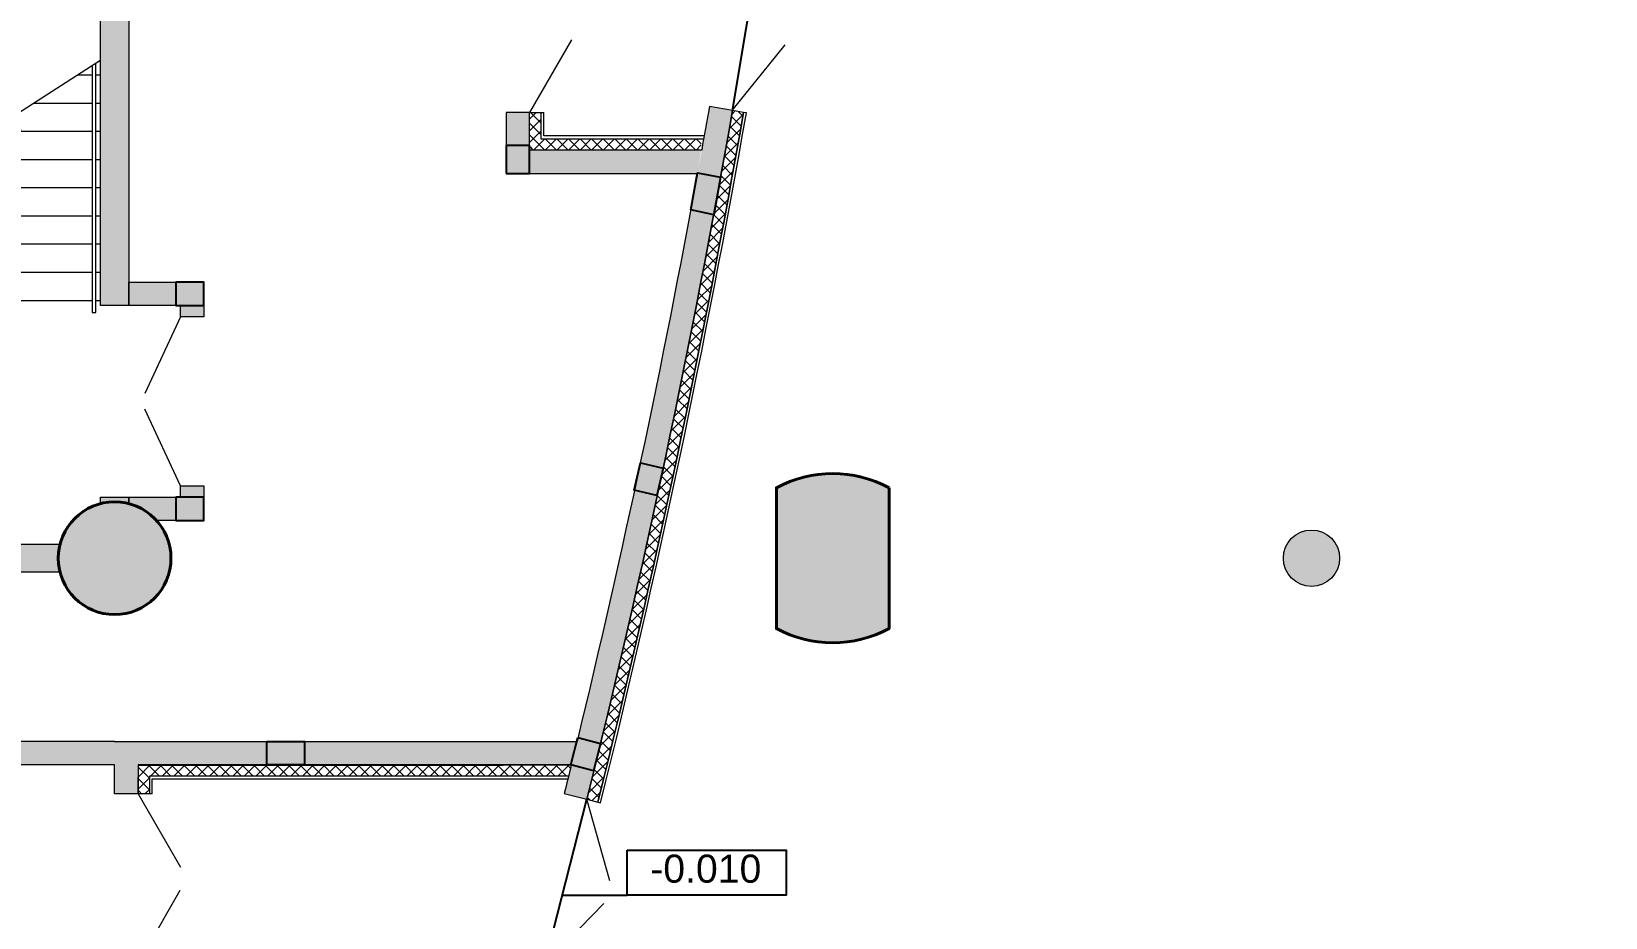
# Model space of a CAD drawing. Header units: millimetres. Extents: x 72919 to 485785, y -53256 to 338519.
# Drawn here: x 394915 to 411683, y 104415 to 113847 of the extents above; entities that cross this region are included whole.
import ezdxf
from ezdxf.enums import TextEntityAlignment as Align

# ---------------------------------------------------------------- set-up
doc = ezdxf.new("R2010")
doc.units = ezdxf.units.MM
for name, color, linetype, lineweight in [('door', 177, 'Continuous', 9), ('stairs', 4, 'Continuous', 5), ('wall', 5, 'Continuous', 40)]:
    doc.layers.add(name, color=color, linetype=linetype, lineweight=lineweight)
doc.styles.add('STW_ARIAL', font='arial.ttf')

# ---------------------------------------------------------------- blocks, each defined once
blk = doc.blocks.new('цуа323')
at = {"color": 0, "lineweight": 18}
for p, q in [((74877, 1494945), (75037, 1494945)), ((75077, 1494945), (75127, 1494945)), ((74409, 1494645), (75037, 1494645)), ((75077, 1494645), (75127, 1494645)), ((74152, 1492545), (74152, 1494482)), ((73942, 1494345), (75037, 1494345)), ((75077, 1494345), (75127, 1494345)), ((73474, 1494045), (75037, 1494045)), ((75077, 1494045), (75127, 1494045)), ((73176, 1493745), (73226, 1493745)), ((73266, 1493745), (75037, 1493745)), ((75077, 1493745), (75127, 1493745)), ((73176, 1493445), (73226, 1493445)), ((73266, 1493445), (75037, 1493445)), ((75077, 1493445), (75127, 1493445)), ((73176, 1493145), (73226, 1493145)), ((73266, 1493145), (75037, 1493145)), ((75077, 1493145), (75127, 1493145)), ((73176, 1492845), (73226, 1492845)), ((73266, 1492845), (75037, 1492845)), ((75077, 1492845), (75127, 1492845)), ((73176, 1492545), (73226, 1492545)), ((73266, 1492545), (75037, 1492545)), ((75077, 1492545), (75127, 1492545))]:
    blk.add_line(p, q, dxfattribs=at)
at = {"color": 0}
for q in [(74024, 1494355), (74279, 1494355)]:
    blk.add_line((74152, 1494482), q, dxfattribs=at)
at = {"color": 0, "lineweight": 18, "ltscale": 3000}
blk.add_lwpolyline([(73139, 1493829), (75127, 1495105)], dxfattribs=at)
at = {"color": 0, "ltscale": 100000}
for points in [[(75037, 1495047), (75037, 1492415), (75077, 1492415), (75077, 1495073)], [(73226, 1493886), (73226, 1492415), (73266, 1492415), (73266, 1493911)], [(73176, 1492545), (73176, 1493854)], [(73266, 1492415), (73226, 1492415)]]:
    blk.add_lwpolyline(points, dxfattribs=at)
at = {"color": 0, "lineweight": 18}
blk.add_circle((74152, 1492545), 75.5, dxfattribs=at)
blk = doc.blocks.new('Колонна ∅1200')
at = {"lineweight": 9, "ltscale": 400, "true_color": 0x000000}
h = blk.add_hatch(color=18, dxfattribs=at)
h.dxf.hatch_style = 1
edge = h.paths.add_edge_path()
edge.add_arc((0, 0), 600, 0, 360)
at = {"color": 18, "ltscale": 400, "true_color": 0x000000}
blk.add_circle((0, 0), 600, dxfattribs=at)
blk = doc.blocks.new('Пилон 1')
at = {"layer": 'wall', "lineweight": 9, "ltscale": 400, "true_color": 0x000000}
h = blk.add_hatch(color=18, dxfattribs=at)
h.dxf.hatch_style = 1
edge = h.paths.add_edge_path()
edge.add_line((600, -750), (600, 750))
edge.add_arc((0, -375), 1275, 61.9275, 118.0725)
edge.add_line((-600, 750), (-600, -750))
edge.add_arc((0, 375), 1275, 241.9275, 298.0725)
at = {"layer": 'wall', "color": 0, "ltscale": 400}
blk.add_lwpolyline([(600, -750), (600, 750, 0.25), (-600, 750), (-600, -750, 0.25), (600, -750)], format="xyb", dxfattribs=at)

msp = doc.modelspace()

# ---------------------------------------------------------------- hatches: boundary and pattern name
at = {"ltscale": 500, "true_color": 0x000000}
h = msp.add_hatch(color=18, dxfattribs=at)
h.dxf.hatch_style = 1
h.paths.add_polyline_path([(399971.03776, 112335.01413), (400220.53776, 112335.01413), (400220.53776, 112635.01413), (399971.03776, 112635.01413)])
h = msp.add_hatch(color=18, dxfattribs=at)
h.dxf.hatch_style = 1
h.paths.add_polyline_path([(402256.01766, 112297.06007), (402182.00003, 111896.1366), (401937.56339, 111949.08467), (402010.17077, 112342.43968)])
h = msp.add_hatch(color=18, dxfattribs=at)
h.dxf.hatch_style = 1
h.paths.add_polyline_path([(396451.28469, 111179.99994), (396451.28469, 110930.49994), (396751.28469, 110930.49994), (396751.28469, 111179.99994)])
h = msp.add_hatch(color=18, dxfattribs=at)
h.dxf.hatch_style = 1
h.paths.add_polyline_path([(401401.2435, 109255.22492), (401644.48602, 109198.73276), (401576.61845, 108906.51025), (401333.37592, 108963.00241)])
h = msp.add_hatch(color=18, dxfattribs=at)
h.dxf.hatch_style = 1
h.paths.add_polyline_path([(396451.28469, 108889.49994), (396451.28469, 108639.99994), (396751.28469, 108639.99994), (396751.28469, 108889.49994)])
h = msp.add_hatch(color=18, dxfattribs=at)
h.dxf.hatch_style = 1
edge = h.paths.add_edge_path()
edge.add_arc((408550.43379, 108239.99944), 300, 9, 369)
h = msp.add_hatch(color=18, dxfattribs=at)
h.dxf.hatch_style = 1
h.paths.add_polyline_path([(400733.66468, 106330.39193), (400975.53116, 106268.27191), (400900.90247, 105977.70254), (400659.036, 106039.82256)])
h = msp.add_hatch(color=18, dxfattribs=at)
h.dxf.hatch_style = 1
h.paths.add_polyline_path([(397423.41564, 106289.99946), (397823.41564, 106289.99946), (397823.41564, 106039.99946), (397423.36721, 106039.99946)])
at = {"layer": 'wall', "lineweight": 18, "ltscale": 0.007407, "true_color": 0x000000}
h = msp.add_hatch(color=18, dxfattribs=at)
h.dxf.hatch_style = 1
edge = h.paths.add_edge_path()
edge.add_line((395951.32476, 110929.99994), (395651.32476, 110929.99994))
edge.add_line((395651.32476, 110929.99994), (395651.3244, 115255.19182))
edge.add_arc((395801.32446, 115514.99941), 300, 209.999987978, 239.999987706, ccw=False)
edge.add_line((395541.5168, 115364.99946), (391601.32285, 115365.00029))
edge.add_line((391601.32285, 115365.00029), (391601.32285, 111689.99994))
edge.add_line((391601.32285, 111689.99994), (391301.32285, 111689.99994))
edge.add_line((391301.32285, 111689.99994), (391301.32285, 115665.00035))
edge.add_line((391301.32285, 115665.00035), (395541.51687, 115665.00035))
edge.add_arc((395801.32417, 115514.99944), 300.00018, -59.999968984, 149.99981962, ccw=False)
edge.add_line((395951.3244, 115255.19175), (395951.32476, 110929.99994))
edge = h.paths.add_edge_path()
edge.add_arc((395801.32285, 108240.00059), 600, 104.477499685, 165.522552073, ccw=False)
edge.add_line((395651.32298, 108820.94813), (395651.32299, 108889.99994))
edge.add_line((395651.32299, 108889.99994), (395951.323, 108889.99994))
edge.add_line((395951.323, 108889.99994), (395951.32298, 108820.94806))
edge.add_arc((395801.32285, 108240.00059), 600, -165.522423555, 75.522475044, ccw=False)
edge.add_line((395220.37552, 108089.99994), (391601.32285, 108089.99994))
edge.add_line((391601.32285, 108089.99994), (391601.32285, 108389.99994))
edge.add_line((391601.32285, 108389.99994), (395220.37518, 108389.99994))
h = msp.add_hatch(color=18, dxfattribs=at)
h.dxf.hatch_style = 1
edge = h.paths.add_edge_path()
edge.add_line((402136.27857, 113047.10209), (402377.70477, 113006.81166))
edge.add_arc((299486.04956, 130858.52602), 104428.81028, 346.044233235, 350.1571589523, ccw=False)
edge.add_line((400832.35158, 105673.14369), (400590.19097, 105735.29341))
edge.add_arc((295410.43379, 131794.99944), 108360, 346.0844234505, 350.0368402927)
h = msp.add_hatch(color=18, dxfattribs=at)
h.dxf.hatch_style = 1
h.paths.add_polyline_path([(400221.03776, 112582.01413), (400221.03776, 112985.20356), (399971.03776, 112985.20356), (399971.03776, 112582.01413)])
h = msp.add_hatch(color=18, dxfattribs=at)
h.dxf.hatch_style = 1
h.paths.add_polyline_path([(402048.264, 112585.01413), (399971.03776, 112588.82451), (399971.03776, 112333.20771), (402010.17077, 112336.82056)])
h = msp.add_hatch(color=18, dxfattribs=at)
h.dxf.hatch_style = 1
h.paths.add_polyline_path([(396751.28469, 111179.99994), (396751.28469, 110809.99994), (396501.28469, 110809.99994), (396501.28469, 110929.99994), (395951.32476, 110929.99994), (395951.32482, 111179.99994)])
edge = h.paths.add_edge_path()
edge.add_line((396751.28469, 108639.99994), (396247.64694, 108639.99994))
edge.add_arc((395798.73199, 108237.95543), 602.63125, 41.847361714, 75.332579228)
edge.add_line((395951.32298, 108820.94806), (395951.32438, 108889.99994))
edge.add_line((395951.32438, 108889.99994), (396501.28469, 108889.99994))
edge.add_line((396501.28469, 108889.99994), (396501.28469, 109009.99994))
edge.add_line((396501.28469, 109009.99994), (396751.28469, 109009.99994))
edge.add_line((396751.28469, 109009.99994), (396751.28469, 108639.99994))
h = msp.add_hatch(color=18, dxfattribs=at)
h.dxf.hatch_style = 1
h.paths.add_polyline_path([(400726.07638, 106289.99944), (393425.7801, 106289.99944), (393425.15926, 106039.99846), (395800.43379, 106039.99944), (395800.43379, 105730.00662), (396050.43379, 105730.00662), (396050.43379, 106039.99944), (400665.21788, 106039.99944)])

# ---------------------------------------------------------------- linework, layer by layer
at = {"color": 18, "ltscale": 500, "true_color": 0x000000}
msp.add_line((396050.43379, 106040.00059), (399939.85907, 106040.00059), dxfattribs=at)
msp.add_line((396050.43379, 106040.00059), (399939.85907, 106040.00059), dxfattribs=at)
for points in [[(415650.43379, 180914.99944, 0.4142135624), (336810.43379, 259754.99944), (221610.43379, 259754.99944, 0.4142135624), (142770.43379, 180914.99944), (142770.43379, 104414.99944, 0.4142135624), (221610.43379, 25574.99944), (336810.43379, 25574.99944, 0.4142135624), (415650.43379, 104414.99944)], [(414950.43379, 180914.99944, 0.4142135624), (336810.43379, 259054.99944), (221610.43379, 259054.99944, 0.4142135624), (143470.43379, 180914.99944), (143470.43379, 104414.99944, 0.4142135624), (221610.43379, 26274.99944), (336810.43379, 26274.99944, 0.4142135624), (414950.43379, 104414.99944)]]:
    msp.add_lwpolyline(points, format="xyb", close=True, dxfattribs=at)
for points in [[(402382.86961, 113005.90489), (402681.12693, 114791.16189)], [(400382.40753, 103919.97785), (400832.35158, 105673.14369)], [(400570.83402, 104653.88504), (401259.81941, 104653.88504)]]:
    msp.add_lwpolyline(points, dxfattribs=at)
for points in [[(399971.03776, 112335.01413), (400220.53776, 112335.01413), (400220.53776, 112635.01413), (399971.03776, 112635.01413)], [(402256.01766, 112297.06007), (402182.00003, 111896.1366), (401937.56339, 111949.08467), (402010.17077, 112342.43968)], [(396451.28469, 111179.99994), (396451.28469, 110930.49994), (396751.28469, 110930.49994), (396751.28469, 111179.99994)], [(401401.2435, 109255.22492), (401644.48602, 109198.73276), (401576.61845, 108906.51025), (401333.37592, 108963.00241)], [(396451.28469, 108889.49994), (396451.28469, 108639.99994), (396751.28469, 108639.99994), (396751.28469, 108889.49994)], [(400733.66468, 106330.39193), (400975.53116, 106268.27191), (400900.90247, 105977.70254), (400659.036, 106039.82256)], [(397423.41564, 106289.99946), (397823.41564, 106289.99946), (397823.41564, 106039.99946), (397423.36721, 106039.99946)], [(401259.82023, 105133.28473), (402954.92575, 105133.28182), (402954.92493, 104653.88213), (401259.81941, 104653.88504)]]:
    msp.add_lwpolyline(points, close=True, dxfattribs=at)
at = {"layer": 'door', "linetype": 'ByBlock', "ltscale": 100}
for p, q in [((400666.70578, 113757.1115), (400221.03776, 112985.19187)), ((396050.43379, 105730.00662), (396501.33509, 104949.02262)), ((401074.46862, 104806.32229), (400832.35158, 105673.14369)), ((396496.1018, 104701.91455), (396050.43379, 103929.99493)), ((400382.40328, 103919.96186), (401012.03412, 104563.05207))]:
    msp.add_line(p, q, dxfattribs=at)
at = {"layer": 'door', "ltscale": 100}
msp.add_line((402377.70477, 113006.81166), (402944.09311, 113706.24304), dxfattribs=at)
at = {"layer": 'door'}
for p, q in [((396501.28469, 110809.99994), (396120.79765, 109994.38385)), ((396501.28469, 109009.99994), (396120.79765, 109825.61604))]:
    msp.add_line(p, q, dxfattribs=at)
at = {"layer": 'wall', "color": 18, "lineweight": 18, "ltscale": 0.007407, "true_color": 0x000000}
for p, q in [((395800.43379, 105730.00662), (395800.43379, 106039.99944)), ((396200.43379, 105730.00662), (396200.43379, 105889.99944))]:
    msp.add_line(p, q, dxfattribs=at)
at = {"layer": 'wall', "color": 18, "lineweight": 18, "ltscale": 0.007407, "true_color": 0x000000, "extrusion": (0, 1, 0)}
for p, q in [((400635.78232, 105919.99944), (396170.43379, 105919.99944)), ((396200.43379, 105889.99944), (400628.40076, 105889.99944)), ((396200.43379, 105730.00662), (396050.43379, 105730.00662))]:
    msp.add_line(p, q, dxfattribs=at)
at = {"layer": 'wall', "color": 18, "lineweight": 18, "ltscale": 0.007407, "true_color": 0x000000, "extrusion": (1, 0, 0)}
msp.add_line((396170.43379, 105919.99944), (396170.43379, 105730.00662), dxfattribs=at)
at = {"layer": 'wall', "color": 18, "lineweight": 18, "ltscale": 0.007407, "true_color": 0x000000}
for points in [[(395951.32476, 110929.99994), (395651.32476, 110929.99994), (395651.3244, 115255.19182, -0.1316524964), (395541.5168, 115364.99946), (391601.32285, 115365.00029), (391601.32285, 111689.99994), (391301.32285, 111689.99994), (391301.32285, 115665.00035), (395541.51687, 115665.00035, -1.3032228839), (395951.3244, 115255.19175)], [(396751.28469, 108639.99994), (396247.64694, 108639.99994, 0.1471554364), (395951.32298, 108820.94806), (395951.32438, 108889.99994), (396501.28469, 108889.99994), (396501.28469, 109009.99994), (396751.28469, 109009.99994)], [(395220.37518, 108389.99994, -0.2728424925), (395651.32298, 108820.94813), (395651.32299, 108889.99994), (395951.323, 108889.99994), (395951.32298, 108820.94806, -1.7504330168), (395220.37552, 108089.99994), (391601.32285, 108089.99994), (391601.32285, 108389.99994)]]:
    msp.add_lwpolyline(points, format="xyb", close=True, dxfattribs=at)
for points in [[(400665.21767, 106039.99858, -0.00072399), (400590.19097, 105735.29341), (400832.35158, 105673.14369, 0.0172569971), (402382.86961, 113005.90489), (402136.27857, 113047.10209)], [(402136.27857, 113047.10209, -0.0010828339), (402054.07431, 112585.01413, -0.0010828339)], [(402008.73852, 112335.01413, -0.0142599992), (400726.07638, 106289.99944, -0.0142599992)]]:
    msp.add_lwpolyline(points, format="xyb", dxfattribs=at)
for points in [[(402054.07431, 112585.01413), (400221.03776, 112585.01413), (400221.03776, 112985.20356), (399971.03776, 112985.20356), (399971.03776, 112335.01413), (402008.73852, 112335.01413)], [(400221.03776, 112585.01413), (400221.03776, 112985.20356)], [(400221.03776, 112789.5561), (400341.03776, 112910.5561)], [(400341.03776, 112751.14937), (400221.03776, 112871.14937)], [(400341.03776, 112874.89306), (400231.72726, 112985.20356)], [(400341.03776, 112985.20356), (400341.03776, 112705.01413)], [(402348.95507, 112813.83073), (402496.96422, 112961.83988)], [(402501.06031, 112985.14537), (402382.86961, 113005.90489)], [(402494.04854, 112945.26864), (402444.18134, 112995.13583)], [(400221.03776, 112665.81241), (400341.03776, 112785.81241)], [(402080.9853, 112735.01413), (400371.03776, 112735.01413)], [(400507.173, 112585.01413), (400387.173, 112705.01413)], [(400387.72686, 112585.01413), (400507.72686, 112705.01413)], [(400630.91668, 112585.01413), (400510.91668, 112705.01413)], [(400511.47055, 112585.01413), (400631.47055, 112705.01413)], [(400754.66037, 112585.01413), (400634.66037, 112705.01413)], [(400635.21423, 112585.01413), (400755.21423, 112705.01413)], [(400876.40406, 112585.01413), (400758.40406, 112705.01413)], [(400758.95792, 112585.01413), (400876.95792, 112705.01413)], [(401000.14774, 112585.01413), (400880.14774, 112705.01413)], [(401123.89143, 112585.01413), (401003.89143, 112705.01413)], [(401004.44529, 112585.01413), (401124.44529, 112705.01413)], [(401247.63512, 112585.01413), (401127.63512, 112705.01413)], [(401128.18898, 112585.01413), (401248.18898, 112705.01413)], [(401371.3788, 112585.01413), (401251.3788, 112705.01413)], [(401251.93267, 112585.01413), (401371.93267, 112705.01413)], [(401495.12249, 112585.01413), (401375.12249, 112705.01413)], [(401618.86618, 112585.01413), (401498.86618, 112705.01413)], [(401499.42004, 112585.01413), (401619.42004, 112705.01413)], [(401742.60986, 112585.01413), (401622.60986, 112705.01413)], [(401623.16373, 112585.01413), (401743.16373, 112705.01413)], [(401866.35355, 112585.01413), (401746.35355, 112705.01413)], [(401746.90741, 112585.01413), (401866.90741, 112705.01413)], [(401990.09724, 112585.01413), (401870.09724, 112705.01413)], [(401870.6511, 112585.01413), (401990.6511, 112705.01413)], [(402322.11823, 112663.25021), (402470.42553, 112811.5575)], [(402438.07555, 112630.01057), (402334.65353, 112733.43258)], [(400383.42931, 112585.01413), (400302.23354, 112666.20991)], [(402295.01434, 112512.40263), (402443.62188, 112661.01017)], [(402400.3095, 112420.28925), (402297.02845, 112523.5703)], [(402323.70226, 112001.92174), (402220.70024, 112104.92376)], [(402155.43131, 111754.10116), (402305.57251, 111904.24236)], [(402284.86396, 111793.27266), (402182.00003, 111896.1366)], [(402265.31177, 111689.08116), (402162.51652, 111791.87641)], [(402186.2202, 111273.19799), (402083.69736, 111375.72083)], [(402125.97945, 110962.20768), (402023.65848, 111064.52865)], [(402146.14717, 111065.78365), (402043.75914, 111168.17168)], [(402105.72449, 110858.71895), (402003.47036, 110960.97309)], [(401917.59375, 110526.31411), (402070.3074, 110679.02776)], [(402064.95353, 110652.00254), (401962.83239, 110754.12369)], [(402023.83564, 110445.63306), (401921.84658, 110547.62211)], [(402044.43787, 110548.77452), (401942.38288, 110650.82951)], [(401855.25488, 110216.48787), (402008.63582, 110369.86881)], [(402003.14702, 110342.57799), (401901.22367, 110444.50134)], [(401823.64314, 110061.13244), (401977.36151, 110214.85081)], [(401759.52523, 109749.52716), (401913.9262, 109903.92813)], [(401898.41376, 109828.59281), (401796.81566, 109930.19092)], [(401791.54527, 109316.74287), (401690.26698, 109418.02117)], [(401748.20452, 109112.59625), (401647.05265, 109213.74812)], [(401769.91712, 109214.62734), (401668.70214, 109315.84231)], [(401593.91863, 108965.20213), (401750.07268, 109121.35618)], [(401559.87008, 108807.40989), (401716.38301, 108963.92281)], [(401660.5128, 108705.31323), (401559.61126, 108806.21476)], [(401490.82861, 108490.88104), (401648.06781, 108648.12025)], [(401549.01679, 108198.0908), (401448.42351, 108298.68408)], [(401412.4874, 107592.15807), (401312.25732, 107692.38815)], [(401435.44818, 107692.94098), (401335.15807, 107793.23108)], [(401239.03148, 107372.8781), (401398.90623, 107532.75285)], [(401164.11181, 107050.47106), (401324.76761, 107211.12686)], [(401319.82562, 107189.8451), (401219.83372, 107289.83701)], [(401126.14356, 106888.75913), (401287.19477, 107049.81033)], [(401273.0056, 106989.17775), (401173.1316, 107089.05175)], [(401087.83302, 106726.7049), (401249.28294, 106888.15482)], [(401178.393, 106588.8156), (401078.75251, 106688.4561)], [(401010.17477, 106401.55928), (401172.43226, 106563.81676)], [(401130.6027, 106389.11853), (401031.07781, 106488.64342)], [(400970.82185, 106238.46267), (401133.48826, 106401.12908)], [(395800.43379, 106289.99944), (393430.55332, 106289.99944)], [(395800.43379, 106289.99944), (400726.07638, 106289.99944)], [(400931.11618, 106075.01332), (401094.19503, 106238.09216)], [(401058.3154, 106090.17477), (400958.96251, 106189.52766)], [(401082.49123, 106189.74263), (400983.08119, 106289.15267)], [(395800.43379, 106039.99944), (393430.55332, 106039.99944)], [(396050.43379, 106039.99944), (396050.43379, 105730.00662), (395799.26144, 105730.00662)], [(400665.21767, 106039.99858), (396050.43379, 106039.99851)], [(396170.43379, 105896.95024), (396050.43379, 106016.95024)], [(396053.59041, 106036.84282), (396056.74703, 106039.99944)], [(396276.86479, 105919.99944), (396156.86479, 106039.99944)], [(396184.2344, 105919.99944), (396304.2344, 106039.99944)], [(396400.60847, 105919.99944), (396280.60847, 106039.99944)], [(396307.97809, 105919.99944), (396427.97809, 106039.99944)], [(396524.35216, 105919.99944), (396404.35216, 106039.99944)], [(396655.71083, 105919.99944), (396535.71083, 106039.99944)], [(396563.08045, 105919.99944), (396683.08045, 106039.99944)], [(396779.45452, 105919.99944), (396659.45452, 106039.99944)], [(396686.82413, 105919.99944), (396806.82413, 106039.99944)], [(396903.19821, 105919.99944), (396783.19821, 106039.99944)], [(396810.56782, 105919.99944), (396930.56782, 106039.99944)], [(397026.94189, 105919.99944), (396906.94189, 106039.99944)], [(396934.31151, 105919.99944), (397054.31151, 106039.99944)], [(397150.68558, 105919.99944), (397030.68558, 106039.99944)], [(397058.05519, 105919.99944), (397178.05519, 106039.99944)], [(397274.42927, 105919.99944), (397154.42927, 106039.99944)], [(397181.79888, 105919.99944), (397301.79888, 106039.99944)], [(397398.17295, 105919.99944), (397278.17295, 106039.99944)], [(397305.54257, 105919.99944), (397425.54257, 106039.99944)], [(397521.91664, 105919.99944), (397401.91664, 106039.99944)], [(397429.28625, 105919.99944), (397549.28625, 106039.99944)], [(397645.66033, 105919.99944), (397525.66033, 106039.99944)], [(397553.02994, 105919.99944), (397673.02994, 106039.99944)], [(397769.40401, 105919.99944), (397649.40401, 106039.99944)], [(397676.77363, 105919.99944), (397796.77363, 106039.99944)], [(397893.1477, 105919.99944), (397773.1477, 106039.99944)], [(397800.51731, 105919.99944), (397920.51731, 106039.99944)], [(398016.89139, 105919.99944), (397896.89139, 106039.99944)], [(397924.261, 105919.99944), (398044.261, 106039.99944)], [(398140.63507, 105919.99944), (398020.63507, 106039.99944)], [(398048.00469, 105919.99944), (398168.00469, 106039.99944)], [(398264.37876, 105919.99944), (398144.37876, 106039.99944)], [(398171.74837, 105919.99944), (398291.74837, 106039.99944)], [(398388.12245, 105919.99944), (398268.12245, 106039.99944)], [(398295.49206, 105919.99944), (398415.49206, 106039.99944)], [(398511.86613, 105919.99944), (398391.86613, 106039.99944)], [(398419.23575, 105919.99944), (398539.23575, 106039.99944)], [(398635.60982, 105919.99944), (398515.60982, 106039.99944)], [(398542.97943, 105919.99944), (398662.97943, 106039.99944)], [(398759.35351, 105919.99944), (398639.35351, 106039.99944)], [(398666.72312, 105919.99944), (398786.72312, 106039.99944)], [(398883.09719, 105919.99944), (398763.09719, 106039.99944)], [(398790.46681, 105919.99944), (398910.46681, 106039.99944)], [(399006.84088, 105919.99944), (398886.84088, 106039.99944)], [(398914.21049, 105919.99944), (399034.21049, 106039.99944)], [(399130.58457, 105919.99944), (399010.58457, 106039.99944)], [(399037.95418, 105919.99944), (399157.95418, 106039.99944)], [(399254.32825, 105919.99944), (399134.32825, 106039.99944)], [(399161.69787, 105919.99944), (399281.69787, 106039.99944)], [(399378.07194, 105919.99944), (399258.07194, 106039.99944)], [(399285.44155, 105919.99944), (399405.44155, 106039.99944)], [(399501.81563, 105919.99944), (399381.81563, 106039.99944)], [(399409.18524, 105919.99944), (399529.18524, 106039.99944)], [(399625.55931, 105919.99944), (399505.55931, 106039.99944)], [(399532.92893, 105919.99944), (399652.92893, 106039.99944)], [(399749.303, 105919.99944), (399629.303, 106039.99944)], [(399656.67261, 105919.99944), (399776.67261, 106039.99944)], [(399873.04669, 105919.99944), (399753.04669, 106039.99944)], [(399996.79037, 105919.99944), (399876.79037, 106039.99944)], [(399904.15999, 105919.99944), (400024.15999, 106039.99944)], [(400120.53406, 105919.99944), (400000.53406, 106039.99944)], [(400027.90367, 105919.99944), (400147.90367, 106039.99944)], [(400244.27775, 105919.99944), (400124.27775, 106039.99944)], [(400151.64736, 105919.99944), (400271.64736, 106039.99944)], [(400368.02143, 105919.99944), (400248.02143, 106039.99944)], [(400275.39105, 105919.99944), (400395.39105, 106039.99944)], [(400491.76512, 105919.99944), (400371.76512, 106039.99944)], [(400399.13473, 105919.99944), (400519.13473, 106039.99944)], [(400615.50881, 105919.99944), (400495.50881, 106039.99944)], [(400522.87842, 105919.99944), (400642.87842, 106039.99944)], [(400656.17611, 106003.07583), (400619.25249, 106039.99944)], [(400891.05507, 105911.20852), (401054.54989, 106074.70334)], [(396050.43379, 105780.46231), (396170.43379, 105900.46231)], [(396170.43379, 105773.20656), (396050.43379, 105893.20656)], [(400985.30919, 105791.94992), (400886.12661, 105891.1325)], [(396121.72178, 105730.00662), (396170.43379, 105776.71862)], [(400948.82916, 105644.28242), (400977.94856, 105637.0671)]]:
    msp.add_lwpolyline(points, dxfattribs=at)
at = {"layer": 'wall', "color": 18, "lineweight": 18, "ltscale": 0.007407, "true_color": 0x000000, "extrusion": (0.707107, -0.707107, 0)}
for points, elevation in [([(362841.47685, 0), (362941.74993, 0)], 203156.5427), ([(364400.17688, 0), (364451.96149, 0)], 204644.74981), ([(362639.00372, 0), (362808.70935, 0)], 203419.74981), ([(363075.08951, 0), (363244.79513, 0)], 203855.8356), ([(363425.08951, 0), (363594.79513, 0)], 204205.8356), ([(363862.58951, 0), (363938.77209, 0)], 204643.3356), ([(363771.01188, 0), (363982.03298, 0)], 205082.24981), ([(363897.60487, 0), (364108.1953, 0)], 204994.74981), ([(363644.03422, 0), (363855.48907, 0)], 205169.74981), ([(363516.66951, 0), (363728.56122, 0)], 205257.24981), ([(363260.76924, 0), (363473.54416, 0)], 205432.24981), ([(363132.22877, 0), (363345.45011, 0)], 205519.74981), ([(363003.29143, 0), (363216.96246, 0)], 205607.24981), ([(362873.95469, 0), (363088.0787, 0)], 205694.74981), ([(362744.216, 0), (362958.79633, 0)], 205782.24981), ([(362614.07278, 0), (362829.11281, 0)], 205869.74981), ([(362483.5224, 0), (362699.02554, 0)], 205957.24981), ([(362221.18958, 0), (362437.62937, 0)], 206132.24981), ([(361824.56955, 0), (362042.44098, 0)], 206394.74981), ([(361558.04328, 0), (361776.88744, 0)], 206569.74981), ([(361424.13774, 0), (361643.4739, 0)], 206657.24981), ([(361289.80007, 0), (361509.63202, 0)], 206744.74981), ([(361155.02731, 0), (361375.35892, 0)], 206832.24981), ([(360748.06849, 0), (360969.92272, 0)], 207094.74981), ([(360474.53146, 0), (360697.42098, 0)], 207269.74981), ([(360337.08419, 0), (360560.49756, 0)], 207357.24981), ([(360199.18013, 0), (360423.12158, 0)], 207444.74981), ([(360060.81603, 0), (360285.28983, 0)], 207532.24981), ([(359921.98859, 0), (360146.99907, 0)], 207619.74981), ([(359782.69446, 0), (360008.246, 0)], 207707.24981), ([(359502.69254, 0), (359729.33959, 0)], 207882.24981), ([(358936.93636, 0), (359165.82965, 0)], 208232.24981), ([(355027.08597, 0), (355031.55011, 0)], 205072.80887), ([(354939.62622, 0), (355123.51424, 0)], 205160.30888), ([(355216.30861, 0), (355386.01424, 0)], 205422.80888), ([(357584.19322, 0), (357753.89885, 0)], 207790.69348), ([(358218.6558, 0), (358450.46576, 0)], 208669.74981), ([(358182.51074, 0), (358305.8923, 0)], 208757.24981)]:
    msp.add_lwpolyline(points, dxfattribs=dict(at, elevation=elevation))
at = {"layer": 'wall', "color": 18, "lineweight": 18, "ltscale": 0.007407, "true_color": 0x000000, "extrusion": (0, 1, 0)}
for points, elevation in [([(-400221.03776, 0), (-400371.03776, 0)], 112985.20356), ([(-400341.03776, 0), (-402075.62052, 0)], 112705.01413), ([(-402048.264, 0), (-400221.03776, 0)], 112585.01413), ([(-396050.43379, 0), (-400659.08434, 0)], 106039.99944)]:
    msp.add_lwpolyline(points, dxfattribs=dict(at, elevation=elevation))
at = {"layer": 'wall', "color": 18, "lineweight": 18, "ltscale": 0.007407, "true_color": 0x000000, "extrusion": (1, 0, 0)}
for points, elevation in [([(112735.01413, 0), (112985.20356, 0)], 400371.03776), ([(105730.00662, 0), (105909.99944, 0)], 396050.43379)]:
    msp.add_lwpolyline(points, dxfattribs=dict(at, elevation=elevation))
at = {"layer": 'wall', "color": 18, "lineweight": 18, "ltscale": 0.007407, "true_color": 0x000000, "extrusion": (-0.707107, -0.707107, 0)}
for points, elevation in [([(204803.14766, 0), (204656.68611, 0)], -364383.13647), ([(204635.057, 0), (204558.09114, 0)], -363947.05068), ([(204864.26166, 0), (204717.90064, 0)], -364295.63647), ([(204986.10693, 0), (204839.94596, 0)], -364120.63647), ([(205107.44365, 0), (204961.48135, 0)], -363945.63647), ([(205228.27389, 0), (205082.5089, 0)], -363770.63647), ([(205167.92195, 0), (205022.05848, 0)], -363858.13647), ([(205348.59971, 0), (205203.03066, 0)], -363595.63647), ([(205528.14705, 0), (205382.86942, 0)], -363333.13647), ([(205647.22061, 0), (205502.1356, 0)], -363158.13647), ([(205765.79676, 0), (205620.90305, 0)], -362983.13647), ([(206001.46464, 0), (205856.94966, 0)], -362633.13647), ([(206293.28608, 0), (206149.23732, 0)], -362195.63647), ([(206351.28429, 0), (206207.32783, 0)], -362108.13647), ([(206466.9165, 0), (206323.14372, 0)], -361933.13647), ([(206409.16102, 0), (206265.29655, 0)], -362020.63647), ([(206639.45778, 0), (206495.95819, 0)], -361670.63647), ([(206753.88328, 0), (206610.56429, 0)], -361495.63647), ([(207037.85314, 0), (206894.98039, 0)], -361058.13647), ([(206981.29757, 0), (206838.33618, 0)], -361145.63647), ([(207094.28994, 0), (206951.50555, 0)], -360970.63647), ([(207206.80814, 0), (207064.19959, 0)], -360795.63647), ([(207318.85393, 0), (207176.42004, 0)], -360620.63647), ([(207262.88998, 0), (207120.36891, 0)], -360708.13647), ([(207374.70021, 0), (207232.35322, 0)], -360533.13647), ([(207486.04062, 0), (207343.86655, 0)], -360358.13647), ([(207596.91291, 0), (207454.91063, 0)], -360183.13647), ([(207541.53517, 0), (207399.44714, 0)], -360270.63647), ([(207872.05668, 0), (207730.47891, 0)], -359745.63647), ([(207817.25988, 0), (207675.59778, 0)], -359833.13647), ([(207926.73791, 0), (207785.24421, 0)], -359658.13647), ([(208144.31128, 0), (208003.15108, 0)], -359308.13647), ([(208198.41774, 0), (208057.34024, 0)], -359220.63647), ([(208252.40987, 0), (208111.41478, 0)], -359133.13647), ([(208360.05187, 0), (208219.22082, 0)], -358958.13647), ([(208680.25419, 0), (208539.90883, 0)], -358433.13647), ([(208627.16972, 0), (208486.74406, 0)], -358520.63647), ([(205316.85677, 0), (205259.64298, 0)], -354840.25186), ([(208737.55265, 0), (208698.72686, 0)], -358170.63647), ([(208786.08561, 0), (208645.90003, 0)], -358258.13647)]:
    msp.add_lwpolyline(points, dxfattribs=dict(at, elevation=elevation))
at = {"layer": 'wall', "color": 18, "lineweight": 18, "ltscale": 0.007407, "true_color": 0x000000, "extrusion": (0.172996, 0.984923, 0), "elevation": 180912.68477}
msp.add_lwpolyline([(-376916.38489, 0), (-376886.38489, 0)], dxfattribs=at)
at = {"layer": 'wall', "color": 18, "lineweight": 18, "ltscale": 0.007407, "true_color": 0x000000, "extrusion": (0.707107, 0.707107, 0)}
for points, elevation in [([(-203389.38282, 0), (-203274.55465, 0)], 362723.46489), ([(-203389.38282, 0), (-203362.05465, 0)], 362635.9649), ([(-203416.71099, 0), (-203389.38282, 0)], 362635.96489), ([(-205587.74613, 0), (-205442.56497, 0)], 363245.63647), ([(-206582.06466, 0), (-206438.4743, 0)], 361758.13647), ([(-206696.73058, 0), (-206553.32144, 0)], 361583.13647), ([(-207652.17403, 0), (-207510.25722, 0)], 360095.63647), ([(-208035.7545, 0), (-207894.4281, 0)], 359483.13647), ([(-208467.23888, 0), (-208326.57078, 0)], 358783.13647)]:
    msp.add_lwpolyline(points, dxfattribs=dict(at, elevation=elevation))
at = {"layer": 'wall', "color": 18, "lineweight": 18, "ltscale": 0.007407, "true_color": 0x000000}
msp.add_lwpolyline([(396751.28469, 111179.99994), (396751.28469, 110809.99994), (396501.28469, 110809.99994), (396501.28469, 110929.99994), (395951.32476, 110929.99994), (395951.32482, 111179.99994)], close=True, dxfattribs=at)
at = {"layer": 'wall', "color": 18, "lineweight": 18, "ltscale": 0.007407, "true_color": 0x000000, "extrusion": (0.240511, 0.970647, 0), "elevation": 198975.69594}
msp.add_lwpolyline([(-363651.01375, 0), (-363771.01375, 0)], dxfattribs=at)
at = {"layer": 'wall', "color": 18, "lineweight": 18, "ltscale": 0.007407, "true_color": 0x000000}
msp.add_circle((408550.43379, 108239.99944), 300, dxfattribs=at)
at = {"layer": 'wall', "color": 18, "lineweight": 18, "ltscale": 0.007407, "true_color": 0x000000, "extrusion": (0, 0, -1)}
for radius in [108610, 108730]:
    msp.add_arc((-295410.43379, 131794.99944), radius, 189.9620581952, 193.9166780581, dxfattribs=at)
at = {"layer": 'wall', "color": 18, "lineweight": 18, "ltscale": 0.007407, "true_color": 0x000000}
for radius in [108730, 108760]:
    msp.add_arc((295410.43379, 131794.99944), radius, 346.0833219419, 350.0379418048, dxfattribs=at)

# ---------------------------------------------------------------- block references
at = {"layer": 'stairs', "color": 4, "lineweight": 18, "ltscale": 0.007407}
msp.add_blockref('цуа323', (320524.65871, -1381560.00294), dxfattribs=at)
at = {"layer": 'wall', "color": 18, "lineweight": 18, "ltscale": 0.007407, "true_color": 0x000000, "xscale": -1, "rotation": 180}
msp.add_blockref('Пилон 1', (403450.43379, 108239.99944), dxfattribs=at)
at = {"layer": 'wall', "color": 18, "lineweight": 18, "ltscale": 0.007407, "true_color": 0x000000}
msp.add_blockref('Колонна ∅1200', (395800.43379, 108239.99944), dxfattribs=at)

# ---------------------------------------------------------------- texts
at = {"color": 18, "ltscale": 500, "true_color": 0x000000, "style": 'STW_ARIAL'}
msp.add_text('-0.010', height=298.8, rotation=359.999901549, dxfattribs=at).set_placement((402097.92608, 104934.71751), align=Align.MIDDLE_CENTER)

doc.saveas('drawing.dxf')
